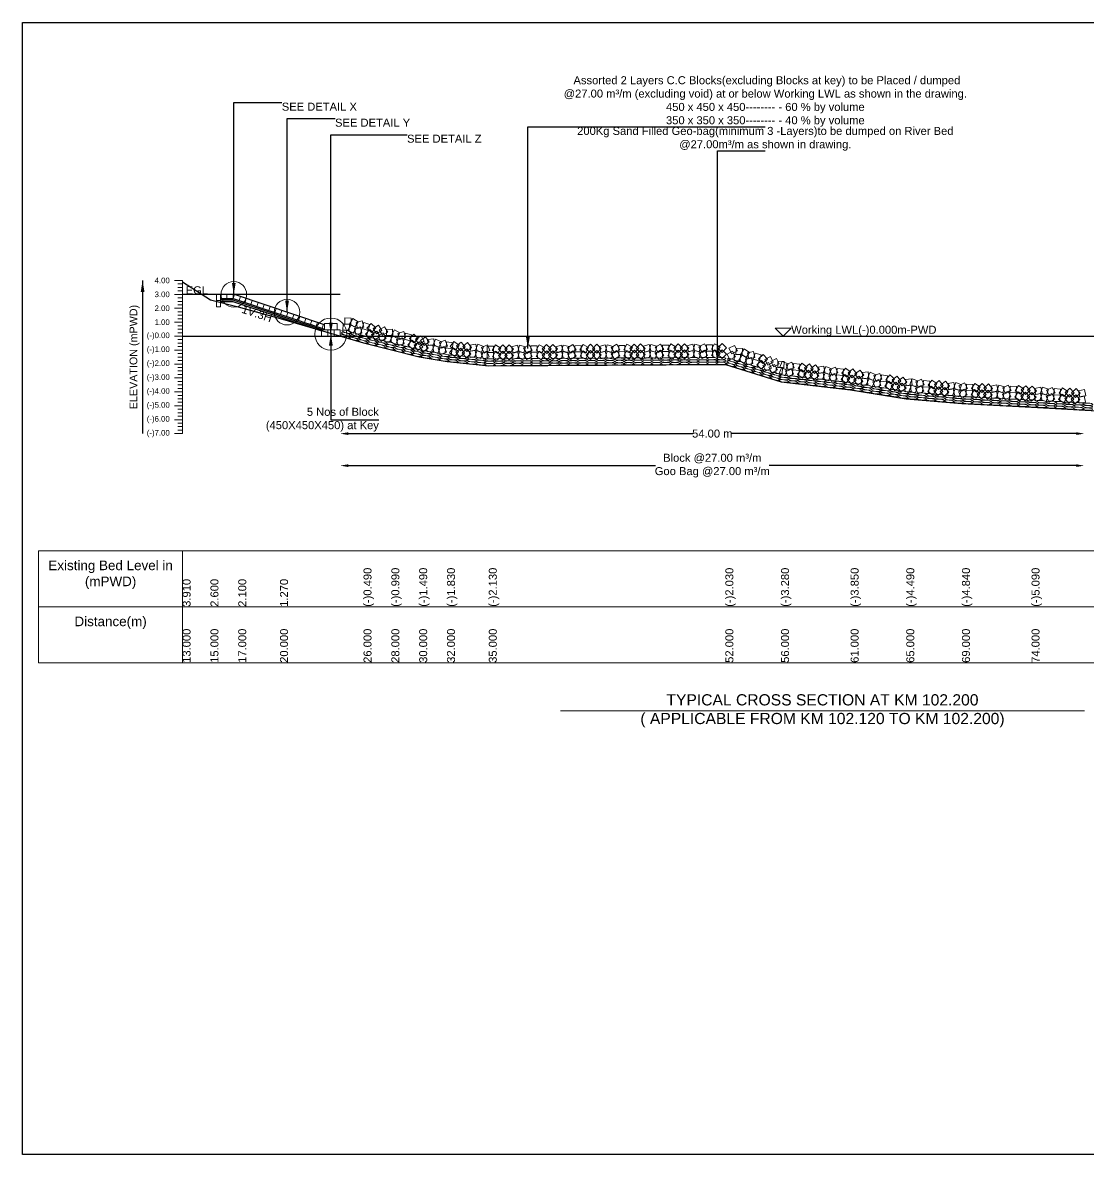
# Model space of a CAD drawing. Header units: inches. Extents: x 89000 to 305017, y -7071 to 0.
# Drawn here: x 265000 to 271662, y -7071 to 0 of the extents above; entities that cross this region are included whole.
import ezdxf

# ---------------------------------------------------------------- set-up
doc = ezdxf.new("R2010")
doc.units = ezdxf.units.IN
doc.header["$LTSCALE"] = 7
doc.header["$MEASUREMENT"] = 0
for name, color, linetype, lineweight in [('Cross section Data Border', 7, 'Continuous', 9), ('Cross Section Labels', 7, 'Continuous', 9), ('Existing_Bed_Level for Xsection', 7, 'Continuous', 25), ('Long Section Labels', 7, 'Continuous', 9)]:
    doc.layers.add(name, color=color, linetype=linetype, lineweight=lineweight)
doc.styles.get("Standard").update_dxf_attribs({"font": 'arial.ttf'})
doc.dimstyles.new('Appron Lebeling Style', dxfattribs={"dimtxt": 50, "dimasz": 50, "dimexe": 0.18, "dimexo": 0.0625, "dimgap": 0.09, "dimtad": 0, "dimtih": 1, "dimtoh": 1, "dimdec": 4, "dimzin": 0, "dimdsep": 46, "dimtxsty": 'Standard', "dimcen": 0.09, "dimse1": 1, "dimse2": 1, "dimadec": 0, "dimazin": 0, "dimtfac": 1, "dimtdec": 4, "dimtofl": 0, "dimtmove": 0, "dimatfit": 3, "dimfxl": 1, "dimtolj": 1, "dimtzin": 0, "dimarcsym": 0})
doc.dimstyles.get("Standard").update_dxf_attribs({"dimtxt": 0.18, "dimasz": 0.18, "dimexe": 0.18, "dimexo": 0.0625, "dimgap": 0.09, "dimtad": 0, "dimtih": 1, "dimtoh": 1, "dimdec": 4, "dimzin": 0, "dimdsep": 46, "dimtxsty": 'Standard', "dimcen": 0.09, "dimadec": 0, "dimazin": 0, "dimtfac": 1, "dimtdec": 4, "dimtofl": 0, "dimtmove": 0, "dimatfit": 3, "dimfxl": 1, "dimtolj": 1, "dimtzin": 0, "dimarcsym": 0})

# ---------------------------------------------------------------- blocks, each defined once
blk = doc.blocks.new('*D17')
at = {"layer": 'Cross Section Labels', "color": 0, "lineweight": -2, "transparency": 16777216}
for p, q in [((267035.7, -2567.9), (269188.6, -2567.9)), ((271586.8, -2567.9), (269433.8, -2567.9))]:
    blk.add_line(p, q, dxfattribs=at)
at = {"layer": 'Cross Section Labels', "color": 0, "transparency": 16777216}
for points in [[(267035.7, -2559.5), (267035.7, -2576.2), (266985.7, -2567.9)], [(271586.8, -2559.5), (271586.8, -2576.2), (271636.8, -2567.9)]]:
    blk.add_solid(points, dxfattribs=at)
at = {"layer": 'Defpoints', "color": 0, "transparency": 16777216}
for p in [(266985.7, -1958.9), (271636.8, -2420.4), (271636.8, -2567.9)]:
    blk.add_point(p, dxfattribs=at)
at = {"layer": 'Cross Section Labels', "color": 0, "transparency": 16777216, "insert": (269311.2, -2567.9), "char_height": 50, "attachment_point": 5}
blk.add_mtext('\\A1;54.00 m', dxfattribs=at)
blk = doc.blocks.new('*D18')
at = {"layer": 'Cross Section Labels', "color": 0, "lineweight": -2, "transparency": 16777216}
for p, q in [((267035.7, -2767.9), (268955.6, -2767.9)), ((271586.8, -2767.9), (269666.8, -2767.9))]:
    blk.add_line(p, q, dxfattribs=at)
at = {"layer": 'Cross Section Labels', "color": 0, "transparency": 16777216}
for points in [[(267035.7, -2759.5), (267035.7, -2776.2), (266985.7, -2767.9)], [(271586.8, -2759.5), (271586.8, -2776.2), (271636.8, -2767.9)]]:
    blk.add_solid(points, dxfattribs=at)
at = {"layer": 'Defpoints', "color": 0, "transparency": 16777216}
for p in [(266985.7, -1958.9), (271636.8, -2420.4), (271636.8, -2767.9)]:
    blk.add_point(p, dxfattribs=at)
at = {"layer": 'Cross Section Labels', "color": 0, "transparency": 16777216, "insert": (269311.2, -2767.9), "char_height": 50, "attachment_point": 5}
blk.add_mtext('\\A1;Block @27.00 m³/m ^JGoo Bag @27.00 m³/m ', dxfattribs=at)

msp = doc.modelspace()

# ---------------------------------------------------------------- linework, layer by layer
msp.add_lwpolyline([(265000, 0), (275000, 0), (275000, -7071), (265000, -7071)], close=True)
at = {"layer": 'Cross section Data Border'}
msp.add_lwpolyline([(265100, -3300), (274582.63439, -3300), (274582.63439, -4000), (265100, -4000)], close=True, dxfattribs=at)
for points in [[(266000, -3300), (266000, -4000)], [(265100, -3650), (274582.63439, -3650)]]:
    msp.add_lwpolyline(points, dxfattribs=at)
at = {"layer": 'Cross Section Labels'}
msp.add_lwpolyline([(269754.47045, -1958.86), (269804.47045, -1908.86), (269704.47045, -1908.86)], close=True, dxfattribs=at)
msp.add_lwpolyline([(268362, -4300), (270000, -4300), (271638, -4300)], dxfattribs=at)
for centre, radius in [((266320.12045, -1697.86), 80), ((266652.89545, -1808.785), 80), ((266926.94545, -1945.81), 100)]:
    msp.add_circle(centre, radius, dxfattribs=at)
at = {"layer": 'Existing_Bed_Level for Xsection'}
for points in [[(266000, -1618.69), (266174, -1732.66), (266348, -1776.16), (266609, -1848.37), (267131, -2001.49), (267305, -2044.99), (267479, -2088.49), (267653, -2118.07), (267914, -2144.17), (269393, -2135.47), (269741, -2244.22), (270176, -2293.81), (270524, -2349.49), (270872, -2379.94), (271307, -2401.69), (271829, -2431.27), (272264, -2422.57), (272525, -2435.62), (273047, -2458.24), (273569, -2480.86), (274091, -2500)], [(266985.67045, -1697.86), (266000, -1697.86)], [(266887.79545, -1887.085), (266324.13855, -1699.19937), (266320.12045, -1697.86), (266315.88501, -1697.86), (266237.58501, -1697.86)], [(266237.58501, -1723.96), (266315.88501, -1723.96), (266887.79545, -1914.59682)], [(266237.58501, -1732.66), (266314.47319, -1732.66), (266875.62319, -1919.71)], [(266237.58501, -1741.36), (266313.06138, -1741.36), (266868.22045, -1926.41303)], [(266000, -1958.86), (274091, -1958.86)]]:
    msp.add_lwpolyline(points, dxfattribs=at)
at = {"layer": 'Long Section Labels'}
for points in [[(266000, -1610.86), (265950, -1610.86)], [(266000, -2567.86), (266000, -2480.86), (266000, -2393.86), (266000, -2306.86), (266000, -2219.86), (266000, -2132.86), (266000, -2045.86), (266000, -1958.86), (266000, -1871.86), (266000, -1784.86), (266000, -1697.86), (266000, -1610.86)], [(266000, -1632.61), (265970, -1632.61)], [(266000, -1654.36), (265970, -1654.36)], [(266000, -1676.11), (265970, -1676.11)], [(266000, -1697.86), (265950, -1697.86)], [(266000, -1719.61), (265970, -1719.61)], [(266000, -1741.36), (265970, -1741.36)], [(266000, -1763.11), (265970, -1763.11)], [(266000, -1784.86), (265950, -1784.86)], [(266000, -1806.61), (265970, -1806.61)], [(266000, -1828.36), (265970, -1828.36)], [(266000, -1871.86), (265950, -1871.86)], [(266000, -1850.11), (265970, -1850.11)], [(266000, -1893.61), (265970, -1893.61)], [(266000, -1958.86), (265950, -1958.86)], [(266000, -1915.36), (265970, -1915.36)], [(266000, -1937.11), (265970, -1937.11)], [(266000, -2045.86), (265950, -2045.86)], [(266000, -1980.61), (265970, -1980.61)], [(266000, -2002.36), (265970, -2002.36)], [(266000, -2024.11), (265970, -2024.11)], [(266000, -2067.61), (265970, -2067.61)], [(266000, -2089.36), (265970, -2089.36)], [(266000, -2111.11), (265970, -2111.11)], [(266000, -2132.86), (265950, -2132.86)], [(266000, -2154.61), (265970, -2154.61)], [(266000, -2176.36), (265970, -2176.36)], [(266000, -2219.86), (265950, -2219.86)], [(266000, -2198.11), (265970, -2198.11)], [(266000, -2241.61), (265970, -2241.61)], [(266000, -2306.86), (265950, -2306.86)], [(266000, -2263.36), (265970, -2263.36)], [(266000, -2285.11), (265970, -2285.11)], [(266000, -2328.61), (265970, -2328.61)], [(266000, -2393.86), (265950, -2393.86)], [(266000, -2350.36), (265970, -2350.36)], [(266000, -2372.11), (265970, -2372.11)], [(266000, -2415.61), (265970, -2415.61)], [(266000, -2437.36), (265970, -2437.36)], [(266000, -2459.11), (265970, -2459.11)], [(266000, -2480.86), (265950, -2480.86)], [(266000, -2502.61), (265970, -2502.61)], [(266000, -2524.36), (265970, -2524.36)], [(266000, -2567.86), (265950, -2567.86)], [(266000, -2546.11), (265970, -2546.11)]]:
    msp.add_lwpolyline(points, dxfattribs=at)
for points in [[(266237.58501, -1697.86), (266211.48501, -1697.86), (266211.48501, -1737.01), (266237.58501, -1737.01)], [(266237.58501, -1737.01), (266211.48501, -1737.01), (266211.48501, -1776.16), (266237.58501, -1776.16)], [(266276.73501, -1697.86), (266237.58501, -1697.86), (266237.58501, -1723.96), (266276.73501, -1723.96)], [(266315.88501, -1697.86), (266276.73501, -1697.86), (266276.73501, -1723.96), (266315.88501, -1723.96)], [(266361.2795, -1711.57968), (266324.13855, -1699.19937), (266315.88501, -1723.96), (266353.02596, -1736.34032)], [(266398.42045, -1723.96), (266361.2795, -1711.57968), (266353.02596, -1736.34032), (266390.16691, -1748.72063)], [(266435.56141, -1736.34032), (266398.42045, -1723.96), (266390.16691, -1748.72063), (266427.30786, -1761.10095)], [(266472.70236, -1748.72063), (266435.56141, -1736.34032), (266427.30786, -1761.10095), (266464.44881, -1773.48127)], [(266509.84331, -1761.10095), (266472.70236, -1748.72063), (266464.44881, -1773.48127), (266501.58976, -1785.86159)], [(266546.98426, -1773.48127), (266509.84331, -1761.10095), (266501.58976, -1785.86159), (266538.73071, -1798.2419)], [(266584.12521, -1785.86159), (266546.98426, -1773.48127), (266538.73071, -1798.2419), (266575.87167, -1810.62222)], [(266621.26616, -1798.2419), (266584.12521, -1785.86159), (266575.87167, -1810.62222), (266613.01262, -1823.00254)], [(266658.40711, -1810.62222), (266621.26616, -1798.2419), (266613.01262, -1823.00254), (266650.15357, -1835.38285)], [(266695.54806, -1823.00254), (266658.40711, -1810.62222), (266650.15357, -1835.38285), (266687.29452, -1847.76317)], [(266732.68901, -1835.38285), (266695.54806, -1823.00254), (266687.29452, -1847.76317), (266724.43547, -1860.14349)], [(266769.82997, -1847.76317), (266732.68901, -1835.38285), (266724.43547, -1860.14349), (266761.57642, -1872.5238)], [(266806.97092, -1860.14349), (266769.82997, -1847.76317), (266761.57642, -1872.5238), (266798.71737, -1884.90412)], [(266844.11187, -1872.5238), (266806.97092, -1860.14349), (266798.71737, -1884.90412), (266835.85832, -1897.28444)], [(266881.25282, -1884.90412), (266844.11187, -1872.5238), (266835.85832, -1897.28444), (266872.99927, -1909.66476)], [(266926.94545, -1880.56), (266887.79545, -1880.56), (266887.79545, -1919.71), (266926.94545, -1919.71)], [(266966.09545, -1880.56), (266926.94545, -1880.56), (266926.94545, -1919.71), (266966.09545, -1919.71)], [(267042.47915, -1883.89717), (267003.3398, -1882.9839), (267002.42654, -1922.12325), (267041.56589, -1923.03651)], [(267053.49884, -1846.33004), (267014.35949, -1845.41678), (267013.44623, -1884.55612), (267052.58558, -1885.46939)], [(267086.9224, -1907.50146), (267053.49154, -1887.12747), (267033.11754, -1920.55833), (267066.5484, -1940.93233)], [(267097.94209, -1869.93434), (267064.51123, -1849.56034), (267044.13723, -1882.9912), (267077.56809, -1903.3652)], [(267112.0031, -1901.41613), (267073.95364, -1910.63358), (267083.17109, -1948.68304), (267121.22055, -1939.46559)], [(267123.02279, -1863.84901), (267084.97333, -1873.06646), (267094.19078, -1911.11591), (267132.24024, -1901.89846)], [(267170.46732, -1885.22843), (267132.90019, -1874.20874), (267121.8805, -1911.77587), (267159.44763, -1922.79556)], [(267207.66716, -1906.98694), (267179.50593, -1879.79011), (267152.3091, -1907.95134), (267180.47033, -1935.14817)], [(267224.69407, -1890.11041), (267191.11521, -1910.23955), (267211.24435, -1943.81841), (267244.82321, -1923.68927)], [(267282.80964, -1933.16315), (267262.65376, -1899.60033), (267229.09094, -1919.7562), (267249.24681, -1953.31903)], [(266907.37045, -1919.71), (266868.22045, -1919.71), (266868.22045, -1958.86), (266907.37045, -1958.86)], [(266946.52045, -1919.71), (266907.37045, -1919.71), (266907.37045, -1958.86), (266946.52045, -1958.86)], [(266985.67045, -1919.71), (266946.52045, -1919.71), (266946.52045, -1958.86), (266985.67045, -1958.86)], [(267159.44763, -1922.79556), (267121.8805, -1911.77587), (267110.86081, -1949.34299), (267148.42794, -1960.36269)], [(267198.17189, -1944.96801), (267170.01066, -1917.77119), (267142.81383, -1945.93242), (267170.97506, -1973.12925)], [(267215.1988, -1928.09148), (267181.61994, -1948.22062), (267201.74908, -1981.79949), (267235.32794, -1961.67035)], [(267273.31437, -1971.14423), (267253.15849, -1937.58141), (267219.59567, -1957.73728), (267239.75154, -1991.30011)], [(267303.67508, -1954.03069), (267264.53076, -1954.69704), (267265.19711, -1993.84137), (267304.34144, -1993.17501)], [(267313.17035, -1916.04961), (267274.02602, -1916.71596), (267274.69238, -1955.86029), (267313.83671, -1955.19394)], [(267349.03435, -1975.82294), (267314.80882, -1956.81412), (267295.8, -1991.03965), (267330.02553, -2010.04847)], [(267358.52962, -1937.84186), (267324.30409, -1918.83304), (267305.29527, -1953.05858), (267339.5208, -1972.0674)], [(267373.84915, -1968.73081), (267336.2025, -1979.47567), (267346.94735, -2017.12232), (267384.59401, -2006.37747)], [(267383.34442, -1930.74973), (267345.69777, -1941.49459), (267356.44262, -1979.14124), (267394.08928, -1968.39639)], [(267422.11751, -1988.17893), (267384.13643, -1978.68366), (267374.64116, -2016.66474), (267412.62224, -2026.16001)], [(267431.61278, -1950.19785), (267393.6317, -1940.70258), (267384.13643, -1978.68366), (267422.11751, -1988.17893)], [(267473.53471, -1973.45382), (267445.37348, -1946.257), (267418.17665, -1974.41823), (267446.33789, -2001.61506)], [(267490.56162, -1956.57729), (267456.98276, -1976.70643), (267477.1119, -2010.2853), (267510.69076, -1990.15616)], [(267541.67393, -1994.55928), (267519.00913, -1962.63704), (267487.08689, -1985.30184), (267509.7517, -2017.22408)], [(267570.63623, -1975.17289), (267531.65763, -1978.83236), (267535.31711, -2017.81096), (267574.2957, -2014.15148)], [(267617.52993, -1993.43065), (267581.95029, -1977.09628), (267565.61592, -2012.67592), (267601.19556, -2029.01029)], [(267464.03944, -2011.4349), (267435.87821, -1984.23808), (267408.68138, -2012.39931), (267436.84262, -2039.59614)], [(267481.06635, -1994.55837), (267447.48749, -2014.68751), (267467.61663, -2048.26638), (267501.19549, -2028.13724)], [(267535.11257, -2033.15553), (267512.44777, -2001.23329), (267480.52553, -2023.8981), (267503.19033, -2055.82033)], [(267564.07486, -2013.76914), (267525.09627, -2017.42862), (267528.75575, -2056.40721), (267567.73434, -2052.74774)], [(267610.96857, -2032.02691), (267575.38893, -2015.69253), (267559.05456, -2051.27217), (267594.63419, -2067.60655)], [(267635.16798, -2023.0569), (267598.45382, -2036.65074), (267612.04765, -2073.36491), (267648.76182, -2059.77107)], [(267641.72935, -1984.46065), (267605.01518, -1998.05449), (267618.60902, -2034.76865), (267655.32319, -2021.17481)], [(267684.78288, -2038.75482), (267646.18663, -2032.19346), (267639.62526, -2070.78972), (267678.22152, -2077.35108)], [(267691.34425, -2000.15857), (267652.74799, -1993.5972), (267646.18663, -2032.19346), (267684.78288, -2038.75482)], [(267724.10906, -2053.7002), (267692.30654, -2030.86773), (267669.47406, -2062.67025), (267701.27659, -2085.50273)], [(267728.00463, -2014.7445), (267696.20211, -1991.91202), (267673.36963, -2023.71454), (267705.17216, -2046.54702)], [(267738.51282, -2034.53605), (267708.20252, -2059.31525), (267732.98172, -2089.62554), (267763.29201, -2064.84635)], [(267742.40839, -1995.58035), (267712.09809, -2020.35954), (267736.87729, -2050.66984), (267767.18758, -2025.89064)], [(267802.24991, -2068.71998), (267777.44659, -2038.42943), (267747.15604, -2063.23275), (267771.95936, -2093.52331)], [(267806.14548, -2029.76428), (267781.34216, -1999.47372), (267751.05161, -2024.27705), (267775.85493, -2054.5676)], [(267829.81263, -2047.39059), (267791.17733, -2053.71799), (267797.50473, -2092.35329), (267836.14003, -2086.02589)], [(267833.7082, -2008.43488), (267795.0729, -2014.76228), (267801.4003, -2053.39758), (267840.0356, -2047.07018)], [(267877.84936, -2062.38519), (267841.23207, -2048.53253), (267827.37941, -2085.14983), (267863.99671, -2099.00249)], [(267881.74493, -2023.42948), (267845.12764, -2009.57683), (267831.27498, -2046.19412), (267867.89228, -2060.04678)], [(267905.27128, -2012.81894), (267869.57723, -2028.90176), (267885.66005, -2064.59581), (267921.3541, -2048.51299)], [(267943.06663, -2021.3269), (267903.91731, -2021.55719), (267904.1476, -2060.70651), (267943.29692, -2060.47622)], [(267989.44939, -2033.44831), (267955.41834, -2014.09346), (267936.06349, -2048.12451), (267970.09454, -2067.47936)], [(268001.75394, -2012.87331), (267974.22295, -2040.70794), (268002.05758, -2068.23894), (268029.58857, -2040.40431)], [(268068.73777, -2040.15197), (268040.88122, -2012.64315), (268013.3724, -2040.4997), (268041.22895, -2068.00852)], [(268093.89993, -2016.03741), (268056.14627, -2026.40002), (268066.50888, -2064.15368), (268104.26254, -2053.79107)], [(268143.24908, -2025.88765), (268105.37612, -2015.9699), (268095.45838, -2053.84286), (268133.33133, -2063.7606)], [(268165.52662, -2012.85753), (268131.72562, -2032.6114), (268151.47948, -2066.41239), (268185.28048, -2046.65853)], [(268217.11189, -2019.71487), (268177.96257, -2019.94516), (268178.19286, -2059.09448), (268217.34218, -2058.86419)], [(268263.49465, -2031.83628), (268229.4636, -2012.48143), (268210.10875, -2046.51248), (268244.1398, -2065.86733)], [(268275.7992, -2011.26128), (268248.26821, -2039.09591), (268276.10284, -2066.62691), (268303.63383, -2038.79228)], [(268276.02949, -2050.4106), (268248.4985, -2078.24523), (268276.33313, -2105.77623), (268303.86412, -2077.9416)], [(268342.78303, -2038.53994), (268314.92648, -2011.03112), (268287.41766, -2038.88766), (268315.2742, -2066.39649)], [(268343.01332, -2077.68926), (268315.15677, -2050.18044), (268287.64795, -2078.03699), (268315.50449, -2105.54581)], [(268367.94519, -2014.42538), (268330.19153, -2024.78799), (268340.55414, -2062.54165), (268378.3078, -2052.17904)], [(268417.29434, -2024.27562), (268379.42138, -2014.35787), (268369.50364, -2052.23083), (268407.37659, -2062.14857)], [(268439.57188, -2011.2455), (268405.77088, -2030.99937), (268425.52474, -2064.80036), (268459.32574, -2045.0465)], [(268439.80217, -2050.39482), (268406.00117, -2070.14869), (268425.75503, -2103.94968), (268459.55603, -2084.19582)], [(268491.15715, -2018.10284), (268452.00783, -2018.33313), (268452.23812, -2057.48245), (268491.38744, -2057.25216)], [(268537.53991, -2030.22425), (268503.50886, -2010.8694), (268484.15401, -2044.90045), (268518.18505, -2064.2553)], [(268537.7702, -2069.37358), (268503.73915, -2050.01873), (268484.3843, -2084.04977), (268518.41534, -2103.40462)], [(268549.84446, -2009.64925), (268522.31346, -2037.48388), (268550.1481, -2065.01488), (268577.67909, -2037.18024)], [(268550.07475, -2048.79857), (268522.54375, -2076.6332), (268550.37839, -2104.1642), (268577.90938, -2076.32957)], [(268616.82829, -2036.92791), (268588.97174, -2009.41909), (268561.46292, -2037.27563), (268589.31946, -2064.78446)], [(268617.05858, -2076.07723), (268589.20203, -2048.56841), (268561.69321, -2076.42496), (268589.54975, -2103.93378)], [(268641.99045, -2012.81335), (268604.23679, -2023.17596), (268614.5994, -2060.92962), (268652.35306, -2050.56701)], [(268691.3396, -2022.66359), (268653.46664, -2012.74584), (268643.5489, -2050.6188), (268681.42185, -2060.53654)], [(268713.61714, -2009.63347), (268679.81614, -2029.38733), (268699.57, -2063.18833), (268733.371, -2043.43447)], [(268713.84743, -2048.78279), (268680.04643, -2068.53666), (268699.80029, -2102.33765), (268733.60129, -2082.58379)], [(268765.20241, -2016.4908), (268726.05309, -2016.72109), (268726.28338, -2055.87042), (268765.4327, -2055.64013)], [(268811.58516, -2028.61222), (268777.55412, -2009.25737), (268758.19926, -2043.28842), (268792.23031, -2062.64327)], [(268811.81545, -2067.76154), (268777.78441, -2048.40669), (268758.42955, -2082.43774), (268792.4606, -2101.79259)], [(268823.88972, -2008.03722), (268796.35872, -2035.87185), (268824.19335, -2063.40285), (268851.72435, -2035.56821)], [(268824.12001, -2047.18654), (268796.58901, -2075.02117), (268824.42364, -2102.55217), (268851.95464, -2074.71754)], [(268890.87354, -2035.31588), (268863.017, -2007.80706), (268835.50818, -2035.6636), (268863.36472, -2063.17243)], [(268891.10383, -2074.4652), (268863.24729, -2046.95638), (268835.73847, -2074.81293), (268863.59501, -2102.32175)], [(268916.03571, -2011.20132), (268878.28205, -2021.56392), (268888.64466, -2059.31758), (268926.39832, -2048.95498)], [(268916.266, -2050.35064), (268878.51234, -2060.71325), (268888.87495, -2098.46691), (268926.62861, -2088.1043)], [(268965.38486, -2021.05155), (268927.5119, -2011.13381), (268917.59415, -2049.00677), (268955.46711, -2058.92451)], [(268965.61515, -2060.20088), (268927.74219, -2050.28313), (268917.82444, -2088.15609), (268955.6974, -2098.07383)], [(268987.66239, -2008.02144), (268953.8614, -2027.7753), (268973.61526, -2061.5763), (269007.41626, -2041.82244)], [(268987.89269, -2047.17076), (268954.09169, -2066.92463), (268973.84555, -2100.72562), (269007.64655, -2080.97176)], [(269039.24767, -2014.87877), (269000.09834, -2015.10906), (269000.32863, -2054.25839), (269039.47796, -2054.0281)], [(269085.63042, -2027.00019), (269051.59937, -2007.64534), (269032.24452, -2041.67639), (269066.27557, -2061.03124)], [(269085.86071, -2066.14951), (269051.82966, -2046.79466), (269032.47481, -2080.82571), (269066.50586, -2100.18056)], [(269097.93498, -2006.42519), (269070.40398, -2034.25982), (269098.23861, -2061.79081), (269125.76961, -2033.95618)], [(269098.16527, -2045.57451), (269070.63427, -2073.40914), (269098.4689, -2100.94014), (269125.9999, -2073.10551)], [(269164.9188, -2033.70385), (269137.06226, -2006.19503), (269109.55343, -2034.05157), (269137.40998, -2061.56039)], [(269165.14909, -2072.85317), (269137.29255, -2045.34435), (269109.78372, -2073.20089), (269137.64027, -2100.70972)], [(269190.08097, -2009.58929), (269152.32731, -2019.95189), (269162.68991, -2057.70555), (269200.44358, -2047.34295)], [(269190.31126, -2048.73861), (269152.5576, -2059.10122), (269162.9202, -2096.85488), (269200.67387, -2086.49227)], [(269239.43011, -2019.43952), (269201.55716, -2009.52178), (269191.63941, -2047.39474), (269229.51237, -2057.31248)], [(269239.6604, -2058.58885), (269201.78745, -2048.6711), (269191.8697, -2086.54406), (269229.74266, -2096.4618)], [(269261.70765, -2006.40941), (269227.90666, -2026.16327), (269247.66052, -2059.96427), (269281.46152, -2040.21041)], [(269261.93794, -2045.55873), (269228.13695, -2065.31259), (269247.89081, -2099.11359), (269281.69181, -2079.35973)], [(269313.29293, -2013.26674), (269274.1436, -2013.49703), (269274.37389, -2052.64636), (269313.52322, -2052.41607)], [(269359.67568, -2025.38816), (269325.64463, -2006.03331), (269306.28978, -2040.06436), (269340.32083, -2059.41921)], [(269359.90597, -2064.53748), (269325.87492, -2045.18263), (269306.52007, -2079.21368), (269340.55112, -2098.56853)], [(269371.98024, -2004.81315), (269344.44924, -2032.64779), (269372.28387, -2060.17878), (269399.81487, -2032.34415)], [(269372.21053, -2043.96248), (269344.67953, -2071.79711), (269372.51416, -2099.32811), (269400.04516, -2071.49347)], [(269468.20538, -2050.94844), (269450.0257, -2016.27537), (269415.35263, -2034.45505), (269433.53231, -2069.12812)], [(269499.50564, -2035.62067), (269460.38835, -2034.02047), (269458.78816, -2073.13775), (269497.90544, -2074.73795)], [(269543.52768, -2060.00151), (269510.45962, -2039.04379), (269489.5019, -2072.11184), (269522.56996, -2093.06957)], [(267901.37571, -2051.77464), (267865.68166, -2067.85746), (267881.76448, -2103.55152), (267917.45853, -2087.4687)], [(267943.29692, -2060.47622), (267904.1476, -2060.70651), (267904.37789, -2099.85583), (267943.52721, -2099.62554)], [(267989.67968, -2072.59764), (267955.64863, -2053.24279), (267936.29378, -2087.27384), (267970.32483, -2106.62869)], [(268001.98423, -2052.02263), (267974.45324, -2079.85726), (268002.28787, -2107.38826), (268029.81886, -2079.55363)], [(268068.96806, -2079.30129), (268041.11151, -2051.79247), (268013.60269, -2079.64902), (268041.45924, -2107.15784)], [(268094.13022, -2055.18673), (268056.37656, -2065.54934), (268066.73917, -2103.303), (268104.49283, -2092.94039)], [(268143.47937, -2065.03697), (268105.60641, -2055.11923), (268095.68867, -2092.99218), (268133.56162, -2102.90993)], [(268165.75691, -2052.00686), (268131.95591, -2071.76072), (268151.70977, -2105.56172), (268185.51077, -2085.80785)], [(268217.34218, -2058.86419), (268178.19286, -2059.09448), (268178.42315, -2098.2438), (268217.57247, -2098.01351)], [(268263.72494, -2070.98561), (268229.69389, -2051.63076), (268210.33904, -2085.6618), (268244.37009, -2105.01666)], [(268368.17548, -2053.5747), (268330.42182, -2063.93731), (268340.78443, -2101.69097), (268378.53809, -2091.32836)], [(268417.52463, -2063.42494), (268379.65167, -2053.50719), (268369.73393, -2091.38015), (268407.60688, -2101.2979)], [(268491.38744, -2057.25216), (268452.23812, -2057.48245), (268452.46841, -2096.63177), (268491.61773, -2096.40148)], [(268642.22074, -2051.96267), (268604.46708, -2062.32528), (268614.82969, -2100.07894), (268652.58335, -2089.71633)], [(268691.56989, -2061.81291), (268653.69693, -2051.89516), (268643.77919, -2089.76812), (268681.65214, -2099.68586)], [(268765.4327, -2055.64013), (268726.28338, -2055.87042), (268726.51367, -2095.01974), (268765.66299, -2094.78945)], [(269039.47796, -2054.0281), (269000.32863, -2054.25839), (269000.55892, -2093.40771), (269039.70825, -2093.17742)], [(269313.52322, -2052.41607), (269274.37389, -2052.64636), (269274.60418, -2091.79568), (269313.75351, -2091.56539)], [(269456.52792, -2088.31633), (269438.34823, -2053.64326), (269403.67517, -2071.82294), (269421.85485, -2106.49601)], [(269487.82817, -2072.98856), (269448.71089, -2071.38836), (269447.11069, -2110.50565), (269486.22798, -2112.10584)], [(269531.85021, -2097.3694), (269498.78216, -2076.41168), (269477.82443, -2109.47974), (269510.89249, -2130.43746)], [(269557.03387, -2091.72529), (269518.82847, -2100.27338), (269527.37656, -2138.47878), (269565.58196, -2129.93069)], [(269568.71134, -2054.3574), (269530.50594, -2062.90549), (269539.05402, -2101.11089), (269577.25943, -2092.5628)], [(269604.09578, -2113.93429), (269566.72789, -2102.25682), (269555.05043, -2139.62471), (269592.41832, -2151.30218)], [(269615.77325, -2076.5664), (269578.40536, -2064.88893), (269566.72789, -2102.25682), (269604.09578, -2113.93429)], [(269644.60154, -2139.57746), (269618.06149, -2110.79642), (269589.28045, -2137.33647), (269615.8205, -2166.11751)], [(269656.27901, -2102.20957), (269629.73896, -2073.42853), (269600.95792, -2099.96858), (269627.49797, -2128.74962)], [(269674.25409, -2086.34674), (269639.56655, -2104.49881), (269657.71862, -2139.18634), (269692.40615, -2121.03428)], [(269729.78062, -2132.6907), (269711.60094, -2098.01763), (269676.92787, -2116.19731), (269695.10755, -2150.87038)], [(269761.08088, -2117.36293), (269721.96359, -2115.76273), (269720.3634, -2154.88002), (269759.48068, -2156.48021)], [(269784.66625, -2131.50878), (269748.2442, -2117.15063), (269733.88605, -2153.57269), (269770.30811, -2167.93083)], [(269808.3372, -2121.22487), (269772.42397, -2136.81212), (269788.01121, -2172.72535), (269823.92445, -2157.13811)], [(269662.57662, -2123.71463), (269627.88909, -2141.8667), (269646.04115, -2176.55423), (269680.72869, -2158.40217)], [(269718.10315, -2170.05859), (269699.92347, -2135.38552), (269665.2504, -2153.5652), (269683.43008, -2188.23827)], [(269749.40341, -2154.73082), (269710.28613, -2153.13062), (269708.68593, -2192.24791), (269747.80321, -2193.8481)], [(269780.23187, -2170.40683), (269743.80982, -2156.04869), (269729.45167, -2192.47074), (269765.87373, -2206.82889)], [(269803.90283, -2160.12293), (269767.98959, -2175.71017), (269783.57683, -2211.62341), (269819.49007, -2196.03616)], [(269854.3041, -2173.07571), (269815.40605, -2168.64133), (269810.97167, -2207.53938), (269849.86972, -2211.97376)], [(269858.73848, -2134.17765), (269819.84043, -2129.74327), (269815.40605, -2168.64133), (269854.3041, -2173.07571)], [(269898.9129, -2190.63543), (269867.42945, -2167.36496), (269844.15898, -2198.84842), (269875.64244, -2222.11888)], [(269903.34728, -2151.73737), (269871.86383, -2128.46691), (269848.59336, -2159.95036), (269880.07682, -2183.22083)], [(269913.58053, -2171.67247), (269882.93017, -2196.02977), (269907.28747, -2226.68013), (269937.93783, -2202.32283)], [(269918.01491, -2132.77442), (269887.36455, -2157.13172), (269911.72185, -2187.78207), (269942.37221, -2163.42478)], [(269976.83838, -2206.73531), (269952.45668, -2176.10436), (269921.82573, -2200.48605), (269946.20743, -2231.11701)], [(269981.27276, -2167.83725), (269956.89106, -2137.2063), (269926.26011, -2161.588), (269950.64181, -2192.21895)], [(270004.69368, -2185.78945), (269965.9745, -2191.58149), (269971.76655, -2230.30067), (270010.48572, -2224.50863)], [(270009.12806, -2146.89139), (269970.40888, -2152.68344), (269976.20092, -2191.40261), (270014.9201, -2185.61057)], [(270052.51827, -2201.44748), (270016.09621, -2187.08934), (270001.73807, -2223.51139), (270038.16012, -2237.86954)], [(270056.95265, -2162.54943), (270020.53059, -2148.19128), (270006.17245, -2184.61334), (270042.5945, -2198.97148)], [(270076.18922, -2191.16358), (270040.27599, -2206.75082), (270055.86323, -2242.66405), (270091.77646, -2227.07681)], [(270080.6236, -2152.26552), (270044.71036, -2167.85276), (270060.29761, -2203.766), (270096.21084, -2188.17876)], [(270131.02488, -2165.2183), (270092.12682, -2160.78392), (270087.69244, -2199.68198), (270126.5905, -2204.11636)], [(270175.63368, -2182.77802), (270144.15022, -2159.50756), (270120.87976, -2190.99101), (270152.36321, -2214.26148)], [(270190.3013, -2163.81507), (270159.65094, -2188.17236), (270184.00824, -2218.82272), (270214.6586, -2194.46543)], [(270257.76441, -2202.47487), (270234.78993, -2170.77478), (270203.08984, -2193.74926), (270226.06432, -2225.44935)], [(270286.53661, -2182.80746), (270247.59549, -2186.8462), (270251.63424, -2225.78733), (270290.57536, -2221.74858)], [(270333.60583, -2200.60786), (270297.86887, -2184.62062), (270281.88163, -2220.35758), (270317.61859, -2236.34482)], [(270357.71678, -2191.4027), (270321.13668, -2205.3533), (270335.08728, -2241.93339), (270371.66738, -2227.9828)], [(270126.5905, -2204.11636), (270087.69244, -2199.68198), (270083.25806, -2238.58003), (270122.15612, -2243.01441)], [(270171.1993, -2221.67608), (270139.71584, -2198.40561), (270116.44538, -2229.88907), (270147.92883, -2253.15953)], [(270185.86692, -2202.71312), (270155.21656, -2227.07042), (270179.57386, -2257.72078), (270210.22422, -2233.36348)], [(270251.57908, -2241.13317), (270228.6046, -2209.43308), (270196.90451, -2232.40756), (270219.879, -2264.10765)], [(270280.35129, -2221.46576), (270241.41016, -2225.50451), (270245.44891, -2264.44563), (270284.39003, -2260.40688)], [(270327.4205, -2239.26616), (270291.68354, -2223.27892), (270275.6963, -2259.01588), (270311.43326, -2275.00312)], [(270351.53145, -2230.061), (270314.95135, -2244.0116), (270328.90195, -2280.59169), (270365.48205, -2266.6411)], [(270401.29682, -2245.27519), (270362.63852, -2239.08986), (270356.45319, -2277.74816), (270395.11149, -2283.93349)], [(270407.48214, -2206.61689), (270368.82384, -2200.43156), (270362.63852, -2239.08986), (270401.29682, -2245.27519)], [(270445.06769, -2264.83021), (270414.66651, -2240.16261), (270389.99891, -2270.56379), (270420.40009, -2295.2314)], [(270451.25302, -2226.17191), (270420.85184, -2201.50431), (270396.18424, -2231.90549), (270426.58542, -2256.5731)], [(270460.57617, -2246.54853), (270428.8578, -2269.49776), (270451.80703, -2301.21614), (270483.52541, -2278.2669)], [(270466.7615, -2207.89023), (270435.04313, -2230.83946), (270457.99236, -2262.55784), (270489.71073, -2239.6086)], [(270522.18719, -2284.43046), (270499.21271, -2252.73038), (270467.51262, -2275.70486), (270490.4871, -2307.40495)], [(270528.37252, -2245.77216), (270505.39803, -2214.07207), (270473.69795, -2237.04656), (270496.67243, -2268.74665)], [(270557.14472, -2226.10475), (270518.2036, -2230.1435), (270522.24235, -2269.08462), (270561.18347, -2265.04588)], [(270596.4797, -2238.45339), (270559.69357, -2225.05551), (270546.29569, -2261.84164), (270583.08182, -2275.23952)], [(270619.87277, -2227.55215), (270584.38073, -2244.07601), (270600.90459, -2279.56805), (270636.39662, -2263.04419)], [(270670.59645, -2239.17849), (270631.59546, -2235.7659), (270628.18288, -2274.76689), (270667.18386, -2278.17947)], [(270715.65048, -2255.56211), (270683.56749, -2233.12544), (270661.13081, -2265.20843), (270693.2138, -2287.6451)], [(270729.81567, -2236.22096), (270699.81473, -2261.37382), (270724.96759, -2291.37476), (270754.96853, -2266.2219)], [(270793.97143, -2269.61253), (270768.7947, -2239.63163), (270738.81379, -2264.80836), (270763.99053, -2294.78926)], [(270821.26775, -2247.94325), (270782.71382, -2254.74888), (270789.51944, -2293.30281), (270828.07338, -2286.49719)], [(270869.48659, -2262.34149), (270832.70046, -2248.94361), (270819.30258, -2285.72974), (270856.0887, -2299.12762)], [(270888.07071, -2250.7507), (270853.2199, -2268.58728), (270871.05648, -2303.43809), (270905.90729, -2285.6015)], [(270939.19285, -2260.4764), (270900.0917, -2258.52134), (270898.13664, -2297.6225), (270937.2378, -2299.57756)], [(270984.8268, -2275.16762), (270951.92902, -2253.94361), (270930.70501, -2286.84139), (270963.60279, -2308.0654)], [(270998.2605, -2255.31143), (270969.21892, -2281.56612), (270995.47361, -2310.6077), (271024.5152, -2284.35301)], [(271063.61745, -2286.28605), (271037.33964, -2257.26538), (271008.31897, -2283.5432), (271034.59678, -2312.56386)], [(270550.95939, -2264.76305), (270512.01827, -2268.8018), (270516.05702, -2307.74292), (270554.99814, -2303.70418)], [(270593.06711, -2277.45438), (270556.28098, -2264.05649), (270542.8831, -2300.84262), (270579.66923, -2314.2405)], [(270616.46018, -2266.55314), (270580.96814, -2283.077), (270597.492, -2318.56903), (270632.98404, -2302.04517)], [(270667.18386, -2278.17947), (270628.18288, -2274.76689), (270624.77029, -2313.76787), (270663.77127, -2317.18046)], [(270712.23789, -2294.5631), (270680.1549, -2272.12643), (270657.71823, -2304.20942), (270689.80122, -2326.64609)], [(270726.40309, -2275.22195), (270696.40215, -2300.3748), (270721.555, -2330.37574), (270751.55594, -2305.22289)], [(270790.55885, -2308.61351), (270765.38211, -2278.63261), (270735.40121, -2303.80935), (270760.57794, -2333.79025)], [(270817.85517, -2286.94423), (270779.30123, -2293.74986), (270786.10686, -2332.3038), (270824.66079, -2325.49817)], [(270866.074, -2301.34248), (270829.28787, -2287.9446), (270815.88999, -2324.73072), (270852.67612, -2338.12861)], [(270886.11565, -2289.85185), (270851.26484, -2307.68843), (270869.10142, -2342.53924), (270903.95223, -2324.70266)], [(270937.2378, -2299.57756), (270898.13664, -2297.6225), (270896.18158, -2336.72365), (270935.28274, -2338.67871)], [(270982.87174, -2314.26878), (270949.97396, -2293.04477), (270928.74995, -2325.94254), (270961.64773, -2347.16656)], [(270996.30544, -2294.41258), (270967.26386, -2320.66728), (270993.51856, -2349.70886), (271022.56014, -2323.45416)], [(271061.66239, -2325.3872), (271035.38458, -2296.36654), (271006.36391, -2322.64435), (271032.64173, -2351.66502)], [(271088.13121, -2302.71457), (271049.85804, -2310.95393), (271058.0974, -2349.2271), (271096.37057, -2340.98774)], [(271090.08627, -2263.61342), (271051.8131, -2271.85278), (271060.05246, -2310.12594), (271098.32563, -2301.88658)], [(271136.85368, -2315.30371), (271099.59328, -2303.28767), (271087.57724, -2340.54807), (271124.83764, -2352.56411)], [(271138.80874, -2276.20256), (271101.54834, -2264.18652), (271089.5323, -2301.44692), (271126.7927, -2313.46296)], [(271159.82373, -2303.53725), (271124.97292, -2321.37384), (271142.8095, -2356.22464), (271177.66031, -2338.38806)], [(271161.77879, -2264.4361), (271126.92798, -2282.27268), (271144.76456, -2317.12349), (271179.61537, -2299.28691)], [(271210.94588, -2313.26296), (271171.84472, -2311.3079), (271169.88966, -2350.40906), (271208.99082, -2352.36411)], [(271212.90093, -2274.1618), (271173.79978, -2272.20675), (271171.84472, -2311.3079), (271210.94588, -2313.26296)], [(271256.57982, -2327.95418), (271223.68204, -2306.73017), (271202.45803, -2339.62795), (271235.35581, -2360.85196)], [(271258.53488, -2288.85303), (271225.6371, -2267.62902), (271204.41309, -2300.52679), (271237.31086, -2321.75081)], [(271270.01352, -2308.09798), (271240.97194, -2334.35268), (271267.22663, -2363.39426), (271296.26822, -2337.13957)], [(271271.96858, -2268.99683), (271242.927, -2295.25153), (271269.18169, -2324.29311), (271298.22327, -2298.03841)], [(271335.37047, -2339.07261), (271309.09266, -2310.05194), (271280.07199, -2336.32975), (271306.34981, -2365.35042)], [(271337.32553, -2299.97145), (271311.04771, -2270.95079), (271282.02705, -2297.2286), (271308.30486, -2326.24927)], [(271362.40506, -2316.76641), (271324.07796, -2324.75116), (271332.06271, -2363.07826), (271370.38981, -2355.09351)], [(271364.62001, -2277.67912), (271326.29291, -2285.66387), (271334.27766, -2323.99097), (271372.60476, -2316.00621)], [(271411.04276, -2329.67917), (271373.86307, -2317.4157), (271361.5996, -2354.5954), (271398.77929, -2366.85886)], [(271413.25771, -2290.59187), (271376.07801, -2278.32841), (271363.81454, -2315.5081), (271400.99424, -2327.77157)], [(271434.09052, -2318.06567), (271399.12191, -2335.67018), (271416.72642, -2370.63879), (271451.69503, -2353.03428)], [(271436.30547, -2278.97837), (271401.33686, -2296.58289), (271418.94137, -2331.5515), (271453.90998, -2313.94698)], [(271485.14689, -2328.131), (271446.05959, -2325.91606), (271443.84465, -2365.00335), (271482.93194, -2367.2183)], [(271487.36183, -2289.04371), (271448.27454, -2286.82876), (271446.05959, -2325.91606), (271485.14689, -2328.131)], [(271530.68216, -2343.12526), (271497.9262, -2321.68302), (271476.48396, -2354.43898), (271509.23992, -2375.88122)], [(271532.89711, -2304.03797), (271500.14115, -2282.59573), (271478.69891, -2315.35169), (271511.45487, -2336.79393)], [(271544.24756, -2323.3588), (271515.03209, -2349.41986), (271541.09315, -2378.63533), (271570.30862, -2352.57428)], [(271546.46251, -2284.27151), (271517.24704, -2310.33257), (271543.30809, -2339.54804), (271572.52356, -2313.48698)], [(271609.39716, -2354.76721), (271583.31285, -2325.5725), (271554.11814, -2351.65682), (271580.20245, -2380.85153)], [(271611.61211, -2315.67992), (271585.52779, -2286.48521), (271556.33308, -2312.56952), (271582.4174, -2341.76423)], [(271636.01611, -2332.27104), (271597.68902, -2340.25579), (271605.67377, -2378.58288), (271644.00086, -2370.59813)], [(271638.23106, -2293.18374), (271599.90396, -2301.1685), (271607.88872, -2339.49559), (271646.21581, -2331.51084)]]:
    msp.add_lwpolyline(points, close=True, dxfattribs=at)
for centre, major_axis in [((267015.53493, -1959.91366), (27.78298, -8.14967)), ((267019.69792, -1945.72164), (27.78298, -8.14967)), ((267023.86092, -1931.52961), (27.78298, -8.14967)), ((267071.10088, -1976.21301), (27.78298, -8.14967)), ((267075.26388, -1962.02098), (27.78298, -8.14967)), ((267079.42687, -1947.82896), (27.78298, -8.14967)), ((267130.82983, -1978.32033), (27.78298, -8.14967)), ((267134.99282, -1964.1283), (27.78298, -8.14967)), ((267189.66064, -1978.0422), (28.08912, -7.02228)), ((267126.66683, -1992.51235), (27.78298, -8.14967)), ((267182.48644, -2006.73902), (28.08912, -7.02228)), ((267186.07354, -1992.39061), (28.08912, -7.02228)), ((267238.66468, -2020.78358), (28.08912, -7.02228)), ((267242.25178, -2006.43517), (28.08912, -7.02228)), ((267245.83888, -1992.08676), (28.08912, -7.02228)), ((267294.84291, -2034.82814), (28.08912, -7.02228)), ((267298.43001, -2020.47973), (28.08912, -7.02228)), ((267302.01712, -2006.13132), (28.08912, -7.02228)), ((267351.02115, -2048.8727), (28.08912, -7.02228)), ((267354.60825, -2034.52429), (28.08912, -7.02228)), ((267358.19535, -2020.17588), (28.08912, -7.02228)), ((267410.78649, -2048.56885), (28.08912, -7.02228)), ((267414.37359, -2034.22044), (28.08912, -7.02228)), ((267470.55182, -2048.265), (28.08912, -7.02228)), ((267524.58698, -2058.7343), (28.54408, -4.85249)), ((267407.19938, -2062.91725), (28.08912, -7.02228)), ((267463.37762, -2076.96181), (28.08912, -7.02228)), ((267466.96472, -2062.61341), (28.08912, -7.02228)), ((267519.6295, -2087.89592), (28.54408, -4.85249)), ((267522.10824, -2073.31511), (28.54408, -4.85249)), ((267576.71766, -2097.6009), (28.54408, -4.85249)), ((267579.19639, -2083.0201), (28.54408, -4.85249)), ((267581.67513, -2068.43929), (28.54408, -4.85249)), ((267633.80581, -2107.30589), (28.54408, -4.85249)), ((267636.28454, -2092.72508), (28.54408, -4.85249)), ((267638.76328, -2078.14427), (28.54408, -4.85249)), ((267690.73179, -2114.4113), (28.80991, -2.88099)), ((267692.20345, -2099.6947), (28.80991, -2.88099)), ((267693.67511, -2084.9781), (28.80991, -2.88099)), ((267748.3516, -2120.17328), (28.80991, -2.88099)), ((267749.82326, -2105.45668), (28.80991, -2.88099)), ((267751.29492, -2090.74008), (28.80991, -2.88099)), ((267805.97142, -2125.93526), (28.80991, -2.88099)), ((267807.44308, -2111.21866), (28.80991, -2.88099)), ((267808.91474, -2096.50206), (28.80991, -2.88099)), ((267865.0629, -2116.98064), (28.80991, -2.88099)), ((267866.53456, -2102.26404), (28.80991, -2.88099)), ((267920.28991, -2107.15736), (28.9531, 0.17031)), ((267920.37691, -2121.9471), (28.9531, 0.17031)), ((267978.19611, -2106.81674), (28.9531, 0.17031)), ((267978.28311, -2121.60648), (28.9531, 0.17031)), ((268036.10231, -2106.47611), (28.9531, 0.17031)), ((268036.18931, -2121.26586), (28.9531, 0.17031)), ((268094.00851, -2106.13549), (28.9531, 0.17031)), ((268094.09551, -2120.92523), (28.9531, 0.17031)), ((268151.91471, -2105.79486), (28.9531, 0.17031)), ((268152.00171, -2120.58461), (28.9531, 0.17031)), ((268209.8209, -2105.45424), (28.9531, 0.17031)), ((268209.9079, -2120.24398), (28.9531, 0.17031)), ((268267.7271, -2105.11361), (28.9531, 0.17031)), ((268267.8141, -2119.90336), (28.9531, 0.17031)), ((268325.6333, -2104.77299), (28.9531, 0.17031)), ((268325.7203, -2119.56273), (28.9531, 0.17031)), ((268383.5395, -2104.43236), (28.9531, 0.17031)), ((268383.6265, -2119.22211), (28.9531, 0.17031)), ((268441.4457, -2104.09174), (28.9531, 0.17031)), ((268441.5327, -2118.88148), (28.9531, 0.17031)), ((268499.3519, -2103.75111), (28.9531, 0.17031)), ((268499.43889, -2118.54086), (28.9531, 0.17031)), ((268557.25809, -2103.41049), (28.9531, 0.17031)), ((268557.34509, -2118.20023), (28.9531, 0.17031)), ((268615.16429, -2103.06986), (28.9531, 0.17031)), ((268615.25129, -2117.85961), (28.9531, 0.17031)), ((268673.07049, -2102.72924), (28.9531, 0.17031)), ((268673.15749, -2117.51898), (28.9531, 0.17031)), ((268730.97669, -2102.38862), (28.9531, 0.17031)), ((268731.06369, -2117.17836), (28.9531, 0.17031)), ((268788.88289, -2102.04799), (28.9531, 0.17031)), ((268788.96988, -2116.83773), (28.9531, 0.17031)), ((268846.78908, -2101.70737), (28.9531, 0.17031)), ((268846.87608, -2116.49711), (28.9531, 0.17031)), ((268904.69528, -2101.36674), (28.9531, 0.17031)), ((268904.78228, -2116.15649), (28.9531, 0.17031)), ((268962.60148, -2101.02612), (28.9531, 0.17031)), ((268962.68848, -2115.81586), (28.9531, 0.17031)), ((269020.50768, -2100.68549), (28.9531, 0.17031)), ((269020.59468, -2115.47524), (28.9531, 0.17031)), ((269078.41388, -2100.34487), (28.9531, 0.17031)), ((269078.50088, -2115.13461), (28.9531, 0.17031)), ((269136.32008, -2100.00424), (28.9531, 0.17031)), ((269136.40707, -2114.79399), (28.9531, 0.17031)), ((269194.22627, -2099.66362), (28.9531, 0.17031)), ((269194.31327, -2114.45336), (28.9531, 0.17031)), ((269252.13247, -2099.32299), (28.9531, 0.17031)), ((269252.21947, -2114.11274), (28.9531, 0.17031)), ((269310.03867, -2098.98237), (28.9531, 0.17031)), ((269310.12567, -2113.77211), (28.9531, 0.17031)), ((269310.21267, -2128.56186), (28.9531, 0.17031)), ((269367.94487, -2098.64174), (28.9531, 0.17031)), ((269368.03187, -2113.43149), (28.9531, 0.17031)), ((269368.11887, -2128.22123), (28.9531, 0.17031)), ((269431.18106, -2124.15856), (27.63563, -8.63613)), ((269435.59254, -2110.0418), (27.63563, -8.63613)), ((269490.86381, -2127.31407), (27.63563, -8.63613)), ((267863.59124, -2131.69724), (28.80991, -2.88099)), ((267920.46391, -2136.73685), (28.9531, 0.17031)), ((267978.37011, -2136.39622), (28.9531, 0.17031)), ((268036.27631, -2136.0556), (28.9531, 0.17031)), ((268094.18251, -2135.71497), (28.9531, 0.17031)), ((268152.0887, -2135.37435), (28.9531, 0.17031)), ((268209.9949, -2135.03373), (28.9531, 0.17031)), ((268267.9011, -2134.6931), (28.9531, 0.17031)), ((268325.8073, -2134.35248), (28.9531, 0.17031)), ((268383.7135, -2134.01185), (28.9531, 0.17031)), ((268441.61969, -2133.67123), (28.9531, 0.17031)), ((268499.52589, -2133.3306), (28.9531, 0.17031)), ((268557.43209, -2132.98998), (28.9531, 0.17031)), ((268615.33829, -2132.64935), (28.9531, 0.17031)), ((268673.24449, -2132.30873), (28.9531, 0.17031)), ((268731.15069, -2131.9681), (28.9531, 0.17031)), ((268789.05688, -2131.62748), (28.9531, 0.17031)), ((268846.96308, -2131.28685), (28.9531, 0.17031)), ((268904.86928, -2130.94623), (28.9531, 0.17031)), ((268962.77548, -2130.6056), (28.9531, 0.17031)), ((269020.68168, -2130.26498), (28.9531, 0.17031)), ((269078.58787, -2129.92436), (28.9531, 0.17031)), ((269136.49407, -2129.58373), (28.9531, 0.17031)), ((269194.40027, -2129.24311), (28.9531, 0.17031)), ((269252.30647, -2128.90248), (28.9531, 0.17031)), ((269426.76957, -2138.27532), (27.63563, -8.63613)), ((269482.04083, -2155.54759), (27.63563, -8.63613)), ((269486.45232, -2141.43083), (27.63563, -8.63613)), ((269537.3121, -2172.81986), (27.63563, -8.63613)), ((269541.72358, -2158.7031), (27.63563, -8.63613)), ((269546.13507, -2144.58634), (27.63563, -8.63613)), ((269592.58336, -2190.09213), (27.63563, -8.63613)), ((269596.99485, -2175.97537), (27.63563, -8.63613)), ((269601.40633, -2161.85861), (27.63563, -8.63613)), ((269652.26611, -2193.24764), (27.63563, -8.63613)), ((269656.6776, -2179.13088), (27.63563, -8.63613)), ((269711.94886, -2196.40315), (27.63563, -8.63613)), ((269647.85462, -2207.3644), (27.63563, -8.63613)), ((269703.12589, -2224.63666), (27.63563, -8.63613)), ((269707.53737, -2210.51991), (27.63563, -8.63613)), ((269757.65108, -2238.67533), (28.76727, -3.27947)), ((269759.32629, -2223.9805), (28.76727, -3.27947)), ((269761.0015, -2209.28568), (28.76727, -3.27947)), ((269815.18562, -2245.23426), (28.76727, -3.27947)), ((269816.86083, -2230.53944), (28.76727, -3.27947)), ((269818.53604, -2215.84462), (28.76727, -3.27947)), ((269872.72017, -2251.7932), (28.76727, -3.27947)), ((269874.39538, -2237.09838), (28.76727, -3.27947)), ((269876.07059, -2222.40356), (28.76727, -3.27947)), ((269930.25472, -2258.35214), (28.76727, -3.27947)), ((269931.92993, -2243.65732), (28.76727, -3.27947)), ((269933.60514, -2228.9625), (28.76727, -3.27947)), ((269987.78927, -2264.91108), (28.76727, -3.27947)), ((269989.46448, -2250.21626), (28.76727, -3.27947)), ((269991.13969, -2235.52144), (28.76727, -3.27947)), ((270045.32381, -2271.47002), (28.76727, -3.27947)), ((270046.99902, -2256.7752), (28.76727, -3.27947)), ((270048.67423, -2242.08037), (28.76727, -3.27947)), ((270104.53357, -2263.33413), (28.76727, -3.27947)), ((270106.20878, -2248.63931), (28.76727, -3.27947)), ((270162.06812, -2269.89307), (28.76727, -3.27947)), ((270163.74333, -2255.19825), (28.76727, -3.27947)), ((270222.67829, -2263.83324), (28.58996, -4.57439)), ((270102.85836, -2278.02896), (28.76727, -3.27947)), ((270160.39291, -2284.58789), (28.76727, -3.27947)), ((270218.00493, -2293.04173), (28.58996, -4.57439)), ((270220.34161, -2278.43748), (28.58996, -4.57439)), ((270275.18485, -2302.19052), (28.58996, -4.57439)), ((270277.52153, -2287.58627), (28.58996, -4.57439)), ((270279.85821, -2272.98202), (28.58996, -4.57439)), ((270332.36477, -2311.33931), (28.58996, -4.57439)), ((270334.70145, -2296.73506), (28.58996, -4.57439)), ((270337.03813, -2282.13081), (28.58996, -4.57439)), ((270389.54469, -2320.48809), (28.58996, -4.57439)), ((270391.88137, -2305.88385), (28.58996, -4.57439)), ((270394.21805, -2291.2796), (28.58996, -4.57439)), ((270446.72461, -2329.63688), (28.58996, -4.57439)), ((270449.06129, -2315.03263), (28.58996, -4.57439)), ((270451.39797, -2300.42839), (28.58996, -4.57439)), ((270503.90454, -2338.78567), (28.58996, -4.57439)), ((270506.24122, -2324.18142), (28.58996, -4.57439)), ((270508.5779, -2309.57717), (28.58996, -4.57439)), ((270562.16829, -2330.55996), (28.84339, -2.5238)), ((270563.45749, -2315.82626), (28.84339, -2.5238)), ((270619.85508, -2335.60755), (28.84339, -2.5238)), ((270621.14428, -2320.87385), (28.84339, -2.5238)), ((270677.54187, -2340.65515), (28.84339, -2.5238)), ((270678.83107, -2325.92144), (28.84339, -2.5238)), ((270736.51786, -2330.96904), (28.84339, -2.5238)), ((270794.20465, -2336.01663), (28.84339, -2.5238)), ((270851.89144, -2341.06423), (28.84339, -2.5238)), ((270560.87909, -2345.29367), (28.84339, -2.5238)), ((270618.56588, -2350.34126), (28.84339, -2.5238)), ((270676.25267, -2355.38885), (28.84339, -2.5238)), ((270733.93946, -2360.43645), (28.84339, -2.5238)), ((270735.22866, -2345.70274), (28.84339, -2.5238)), ((270791.62625, -2365.48404), (28.84339, -2.5238)), ((270792.91545, -2350.75034), (28.84339, -2.5238)), ((270849.31304, -2370.53164), (28.84339, -2.5238)), ((270850.60224, -2355.79793), (28.84339, -2.5238)), ((270906.81275, -2374.2764), (28.91748, -1.44587)), ((270907.55133, -2359.50485), (28.91748, -1.44587)), ((270908.28991, -2344.73331), (28.91748, -1.44587)), ((270964.64771, -2377.16815), (28.91748, -1.44587)), ((270965.38628, -2362.3966), (28.91748, -1.44587)), ((270966.12486, -2347.62505), (28.91748, -1.44587)), ((271022.48266, -2380.05989), (28.91748, -1.44587)), ((271023.22123, -2365.28835), (28.91748, -1.44587)), ((271023.95981, -2350.5168), (28.91748, -1.44587)), ((271080.31761, -2382.95164), (28.91748, -1.44587)), ((271081.05619, -2368.1801), (28.91748, -1.44587)), ((271081.79476, -2353.40855), (28.91748, -1.44587)), ((271138.15256, -2385.84339), (28.91748, -1.44587)), ((271138.89114, -2371.07184), (28.91748, -1.44587)), ((271139.62971, -2356.3003), (28.91748, -1.44587)), ((271195.98751, -2388.73514), (28.91748, -1.44587)), ((271196.72609, -2373.96359), (28.91748, -1.44587)), ((271197.46467, -2359.19204), (28.91748, -1.44587)), ((271253.82246, -2391.62689), (28.91748, -1.44587)), ((271254.56104, -2376.85534), (28.91748, -1.44587)), ((271255.29962, -2362.08379), (28.91748, -1.44587)), ((271311.70498, -2394.54975), (28.90723, -1.63808)), ((271312.54174, -2379.78344), (28.90723, -1.63808)), ((271313.3785, -2365.01713), (28.90723, -1.63808)), ((271369.51943, -2397.8259), (28.90723, -1.63808)), ((271370.35619, -2383.05959), (28.90723, -1.63808)), ((271371.19295, -2368.29328), (28.90723, -1.63808)), ((271427.33388, -2401.10206), (28.90723, -1.63808)), ((271428.17064, -2386.33575), (28.90723, -1.63808)), ((271429.0074, -2371.56943), (28.90723, -1.63808)), ((271485.14833, -2404.37821), (28.90723, -1.63808)), ((271485.98509, -2389.6119), (28.90723, -1.63808)), ((271486.82185, -2374.84559), (28.90723, -1.63808)), ((271542.96278, -2407.65436), (28.90723, -1.63808)), ((271543.79954, -2392.88805), (28.90723, -1.63808)), ((271544.6363, -2378.12174), (28.90723, -1.63808)), ((271600.77723, -2410.93051), (28.90723, -1.63808)), ((271601.61399, -2396.1642), (28.90723, -1.63808)), ((271602.45075, -2381.39789), (28.90723, -1.63808)), ((271659.42844, -2399.44035), (28.90723, -1.63808)), ((271660.2652, -2384.67404), (28.90723, -1.63808)), ((271658.59168, -2414.20667), (28.90723, -1.63808))]:
    msp.add_ellipse(centre, major_axis=major_axis, ratio=0.255, dxfattribs=at)

# ---------------------------------------------------------------- texts
at = {"layer": 'Cross section Data Border', "char_height": 60, "width": 800, "attachment_point": 5}
for s, insert in [('Existing Bed Level in (mPWD)', (265550, -3450)), ('Distance(m)', (265550, -3750))]:
    msp.add_mtext(s, dxfattribs=dict(at, insert=insert))
at = {"layer": 'Cross Section Labels'}
for s, insert, char_height, attachment_point in [(' Assorted 2 Layers C.C Blocks(excluding Blocks at key) to be Placed / dumped^J@27.00 m³/m (excluding void) at or below Working LWL as shown in the drawing.^J450 x 450 x 450-------- - 60 % by volume^J350 x 350 x 350-------- - 40 % by volume', (269642.88244, -650), 50, 8), ('SEE DETAIL X', (266620.12045, -500), 50, 1), ('SEE DETAIL Y', (266952.89545, -600), 50, 1), ('SEE DETAIL Z', (267403.12045, -700), 50, 1), ('200Kg Sand Filled Geo-bag(minimum 3 -Layers)to be dumped on River Bed^J@27.00m³/m as shown in drawing.', (269642.88244, -800), 50, 8), ('EGL', (266159.28501, -1697.86), 50, 9), ('Working LWL(-)0.000m-PWD', (269804.47045, -1958.86), 50, 7), ('5 Nos of Block ^J(450X450X450) at Key', (267226.94545, -2480.86), 50, 6), ('TYPICAL CROSS SECTION AT KM 102.200^J( APPLICABLE FROM KM 102.120 TO KM 102.200)', (270000, -4300), 70, 5)]:
    msp.add_mtext(s, dxfattribs=dict(at, insert=insert, char_height=char_height, attachment_point=attachment_point))
at = {"layer": 'Cross Section Labels', "insert": (266472.75205, -1794.59022), "char_height": 50, "attachment_point": 2, "rotation": 341.565051177}
msp.add_mtext('1V:3H', dxfattribs=at)
at = {"layer": 'Long Section Labels', "char_height": 35, "attachment_point": 6}
for s, insert in [('4.00', (265920, -1610.86)), ('3.00', (265920, -1697.86)), ('2.00', (265920, -1784.86)), ('1.00', (265920, -1871.86)), ('(-)0.00', (265920, -1958.86)), ('(-)1.00', (265920, -2045.86)), ('(-)2.00', (265920, -2132.86)), ('(-)3.00', (265920, -2219.86)), ('(-)4.00', (265920, -2306.86)), ('(-)5.00', (265920, -2393.86)), ('(-)6.00', (265920, -2480.86)), ('(-)7.00', (265920, -2567.86))]:
    msp.add_mtext(s, dxfattribs=dict(at, insert=insert))
at = {"layer": 'Long Section Labels', "rotation": 90}
for s, insert, char_height, attachment_point in [('ELEVATION (mPWD)', (265700, -2089.36), 48, 5), ('(-)0.490', (267131, -3650), 50, 1), ('(-)0.990', (267305, -3650), 50, 1), ('(-)1.490', (267479, -3650), 50, 1), ('(-)1.830', (267653, -3650), 50, 1), ('(-)2.130', (267914, -3650), 50, 1), ('(-)2.030', (269393, -3650), 50, 1), ('(-)3.280', (269741, -3650), 50, 1), ('(-)3.850', (270176, -3650), 50, 1), ('(-)4.490', (270524, -3650), 50, 1), ('(-)4.840', (270872, -3650), 50, 1), ('(-)5.090', (271307, -3650), 50, 1), ('3.910', (266000, -3650), 50, 1), ('2.600', (266174, -3650), 50, 1), ('2.100', (266348, -3650), 50, 1), ('1.270', (266609, -3650), 50, 1), ('13.000', (266000, -4000), 50, 1), ('15.000', (266174, -4000), 50, 1), ('17.000', (266348, -4000), 50, 1), ('20.000', (266609, -4000), 50, 1), ('26.000', (267131, -4000), 50, 1), ('28.000', (267305, -4000), 50, 1), ('30.000', (267479, -4000), 50, 1), ('32.000', (267653, -4000), 50, 1), ('35.000', (267914, -4000), 50, 1), ('52.000', (269393, -4000), 50, 1), ('56.000', (269741, -4000), 50, 1), ('61.000', (270176, -4000), 50, 1), ('65.000', (270524, -4000), 50, 1), ('69.000', (270872, -4000), 50, 1), ('74.000', (271307, -4000), 50, 1)]:
    msp.add_mtext(s, dxfattribs=dict(at, insert=insert, char_height=char_height, attachment_point=attachment_point))

# ---------------------------------------------------------------- dimensions: what is measured, and where the dimension line sits
at = {"layer": 'Cross Section Labels'}
for base, text, picture, middle in [((271636.77084, -2567.86), '54.00 m', '*D17', (269311.22065, -2567.86)), ((271636.77084, -2767.86), 'Block @27.00 m³/m ^JGoo Bag @27.00 m³/m ', '*D18', (269311.22065, -2767.86))]:
    dim = msp.add_linear_dim(base=base, p1=(266985.67045, -1958.86), p2=(271636.77084, -2420.37701), text=text, dimstyle='Appron Lebeling Style', dxfattribs=at)
    dim.commit()
    dim.dimension.update_dxf_attribs({"geometry": picture, "text_midpoint": middle})

# ---------------------------------------------------------------- leaders
at = {"layer": 'Cross Section Labels', "annotation_type": 0, "has_hookline": 1}
for points, hookline_direction, text_width in [([(266320.12045, -1697.86), (266320.12045, -500), (266620.03045, -500)], 0, 466.13233), ([(266652.89545, -1808.785), (266652.89545, -600), (266952.80545, -600)], 0, 466.03001), ([(266926.94545, -1945.81), (266926.94545, -700), (267403.03045, -700)], 0, 460.91405), ([(268158.4834, -2036.29422), (268158.4834, -650), (269642.79244, -650)], 0, 2510.77763), ([(269342.88244, -2121.28776), (269342.88244, -800), (269642.79244, -800)], 0, 2345.7367), ([(266926.94545, -1945.81), (266926.94545, -2480.86), (267227.03545, -2480.86)], 1, 701.90996)]:
    msp.add_leader(points, dimstyle='Standard', override={"dimasz": 72}, dxfattribs=dict(at, hookline_direction=hookline_direction, text_width=text_width))
at = {"layer": 'Long Section Labels'}
msp.add_leader([(265750, -1610.86), (265750, -2567.86)], dimstyle='Standard', override={"dimasz": 72}, dxfattribs=at)

doc.saveas('drawing.dxf')
